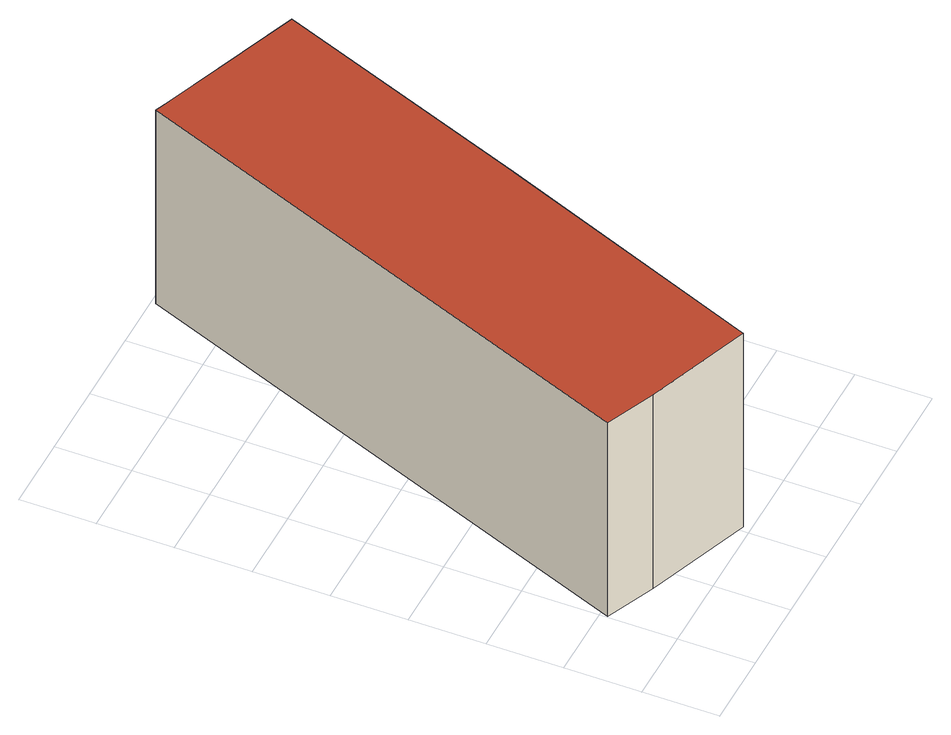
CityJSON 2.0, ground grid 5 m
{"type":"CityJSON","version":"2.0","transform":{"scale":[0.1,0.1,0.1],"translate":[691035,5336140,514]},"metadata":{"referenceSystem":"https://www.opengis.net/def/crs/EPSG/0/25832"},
"CityObjects":{
"building1":{"type":"Building","attributes":{"function":"31001_9998","roofType":"1000","measuredHeight":15.34,"storeysAboveGround":3},"address":[{"country":"Germany","locality":"München","thoroughfareName":"Theresienstraße 90"}],"geometry":[{"type":"MultiSurface","lod":"2","boundaries":[[[0,1,2,3]],[[4,5,6,7]],[[8,6,5,9,3,2,10,11]],[[12,9,5,4]],[[12,0,3,9]],[[8,11,13,14]],[[2,1,15,10]],[[11,10,15,13]],[[7,6,8,14]],[[7,14,13,15,1,0,12,4]]],"semantics":{"surfaces":[{"type":"WallSurface"},{"type":"RoofSurface"},{"type":"GroundSurface"}],"values":[0,0,1,0,0,0,0,0,0,2]}}]}
},
"vertices":[
[147,393,3],[137,397,3],[137,397,157],[147,393,157],[175,185,3],[175,185,157],[106,10,157],[106,10,3],[104,5,157],[241,357,157],[1,45,157],[34,31,157],[241,357,3],[34,31,3],[104,5,3],[1,45,3]
]}
